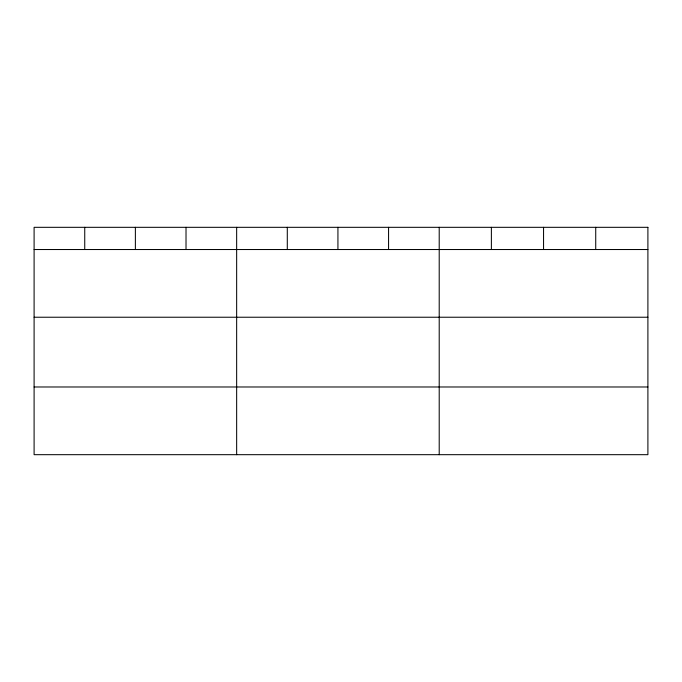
<?xml version="1.0" encoding="UTF-8"?>
<svg xmlns="http://www.w3.org/2000/svg" width="682" height="682" viewBox="0 0 682 682"><rect width="100%" height="100%" fill="white"/><g stroke="black" fill="none" stroke-linecap="round" stroke-linejoin="round"><path stroke-width="1.02" d="M34.1 249.527L647.9 249.527M34.1 317.232L647.9 317.232M34.1 386.984L647.9 386.984M595.727 227.319L595.727 249.527M543.554 227.319L543.554 249.527M491.381 227.319L491.381 249.527M439.208 227.319L439.208 454.681M388.57 227.319L388.57 249.527M337.931 227.319L337.931 249.527M287.293 227.319L287.293 249.527M236.654 227.319L236.654 454.681M186.016 227.319L186.016 249.527M135.377 227.319L135.377 249.527M84.739 227.319L84.739 249.527M647.9 227.319L34.1 227.319L34.1 454.681L647.9 454.681L647.9 227.319"/></g></svg>
